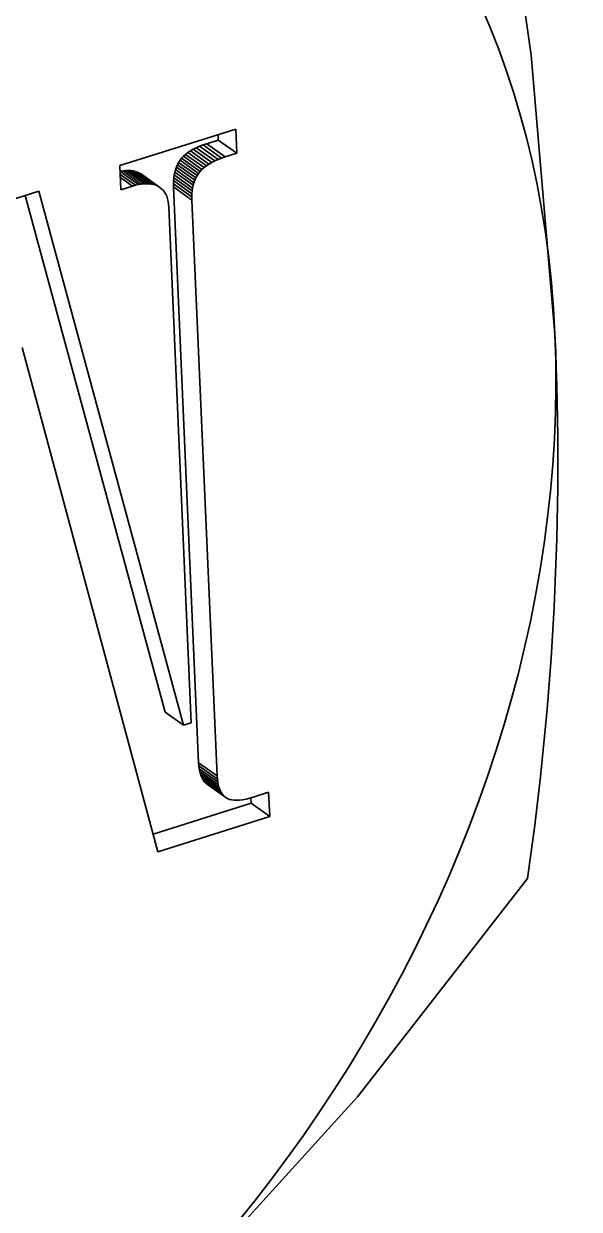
# Model space of a CAD drawing. Header units: millimetres. Extents: x 1333 to 129696, y -57210 to 105899.
# Drawn here: x 57142.793 to 57143.774, y 101197.205 to 101199.298 of the extents above; entities that cross this region are included whole.
import ezdxf

# ---------------------------------------------------------------- set-up
doc = ezdxf.new("R2010")
doc.units = ezdxf.units.MM
doc.header["$LTSCALE"] = 0.5

msp = doc.modelspace()

# ---------------------------------------------------------------- linework, layer by layer
at = {"color": 7, "lineweight": 35, "ltscale": 0.021434}
msp.add_line((57142.9628, 101199.0474), (57143.1672, 101199.1119), dxfattribs=at)
at = {"color": 7, "lineweight": 35, "ltscale": 0.00427}
msp.add_line((57143.1672, 101199.1119), (57143.1691, 101199.0692), dxfattribs=at)
at = {"color": 7, "lineweight": 35, "ltscale": 0.002144}
for p, q in [((57143.1364, 101199.0925), (57143.116, 101199.086)), ((57143.1691, 101199.0692), (57143.1486, 101199.0628))]:
    msp.add_line(p, q, dxfattribs=at)
at = {"color": 7, "lineweight": 35, "ltscale": 0.000956917}
msp.add_line((57143.136, 101199.102), (57143.1364, 101199.0925), dxfattribs=at)
at = {"color": 7, "lineweight": 35, "ltscale": 0.004008}
for p, q in [((57143.1691, 101199.0692), (57143.1364, 101199.0925)), ((57143.1247, 101199.0529), (57143.0921, 101199.0762)), ((57143.1301, 101199.0556), (57143.0974, 101199.0788)), ((57143.1359, 101199.0582), (57143.1032, 101199.0814)), ((57143.1015, 101199.0335), (57143.0689, 101199.0567)), ((57143.1044, 101199.0371), (57143.0717, 101199.0604)), ((57143.1076, 101199.0406), (57143.0749, 101199.0638)), ((57143.1113, 101199.0439), (57143.0786, 101199.0672)), ((57142.9956, 101199.0139), (57142.9629, 101199.0371)), ((57143.0185, 101199.0147), (57142.9859, 101199.0379)), ((57143.0225, 101199.0138), (57142.9899, 101199.037)), ((57143.0264, 101199.0125), (57142.9937, 101199.0358)), ((57143.03, 101199.0109), (57142.9973, 101199.0342)), ((57143.0911, 101199.0077), (57143.0584, 101199.031)), ((57143.0921, 101199.0125), (57143.0594, 101199.0357)), ((57143.0934, 101199.0171), (57143.0607, 101199.0403)), ((57143.095, 101199.0215), (57143.0624, 101199.0447)), ((57143.0898, 101198.9975), (57143.0572, 101199.0208)), ((57143.0751, 101198.0595), (57143.0425, 101198.0828)), ((57143.1343, 101197.9701), (57143.1016, 101197.9934)), ((57143.1353, 101197.9595), (57143.1026, 101197.9827)), ((57143.1362, 101197.9547), (57143.1036, 101197.978)), ((57143.1446, 101197.9365), (57143.1119, 101197.9597)), ((57143.2272, 101197.8985), (57143.1946, 101197.9218))]:
    msp.add_line(p, q, dxfattribs=at)
at = {"color": 7, "lineweight": 35, "ltscale": 0.000512369}
msp.add_line((57143.0826, 101199.0703), (57143.0786, 101199.0672), dxfattribs=at)
at = {"color": 7, "lineweight": 35, "ltscale": 0.000542546}
for p, q in [((57143.0871, 101199.0733), (57143.0826, 101199.0703)), ((57143.1198, 101199.0501), (57143.1153, 101199.0471))]:
    msp.add_line(p, q, dxfattribs=at)
at = {"color": 7, "lineweight": 35, "ltscale": 0.004009}
for p, q in [((57143.1153, 101199.0471), (57143.0826, 101199.0703)), ((57143.1198, 101199.0501), (57143.0871, 101199.0733)), ((57143.142, 101199.0605), (57143.1094, 101199.0838)), ((57143.1486, 101199.0628), (57143.116, 101199.086)), ((57143.0969, 101199.0257), (57143.0643, 101199.0489)), ((57143.099, 101199.0297), (57143.0664, 101199.0529)), ((57143.0005, 101199.0147), (57142.9679, 101199.038)), ((57143.0054, 101199.0152), (57142.9727, 101199.0385)), ((57143.0099, 101199.0154), (57142.9773, 101199.0387)), ((57143.0143, 101199.0152), (57142.9817, 101199.0385)), ((57143.0896, 101198.9921), (57143.057, 101199.0154)), ((57143.0898, 101198.9865), (57143.0571, 101199.0098)), ((57143.0903, 101199.0027), (57143.0577, 101199.026)), ((57143.1347, 101197.9646), (57143.102, 101197.9879)), ((57143.1374, 101197.9503), (57143.1047, 101197.9736)), ((57143.1388, 101197.9463), (57143.1061, 101197.9695)), ((57143.1404, 101197.9426), (57143.1078, 101197.9659)), ((57143.1424, 101197.9394), (57143.1097, 101197.9626)), ((57143.1471, 101197.9339), (57143.1144, 101197.9572)), ((57143.1498, 101197.9318), (57143.1171, 101197.955))]:
    msp.add_line(p, q, dxfattribs=at)
at = {"color": 7, "lineweight": 35, "ltscale": 0.000570058}
msp.add_line((57143.0921, 101199.0762), (57143.0871, 101199.0733), dxfattribs=at)
at = {"color": 7, "lineweight": 35, "ltscale": 0.000595054}
for p, q in [((57143.0974, 101199.0788), (57143.0921, 101199.0762)), ((57143.1301, 101199.0556), (57143.1247, 101199.0529))]:
    msp.add_line(p, q, dxfattribs=at)
at = {"color": 7, "lineweight": 35, "ltscale": 0.000633357}
msp.add_line((57143.1032, 101199.0814), (57143.0974, 101199.0788), dxfattribs=at)
at = {"color": 7, "lineweight": 35, "ltscale": 0.000660817}
msp.add_line((57143.1094, 101199.0838), (57143.1032, 101199.0814), dxfattribs=at)
at = {"color": 7, "lineweight": 35, "ltscale": 0.000695807}
for p, q in [((57143.116, 101199.086), (57143.1094, 101199.0838)), ((57143.1486, 101199.0628), (57143.142, 101199.0605))]:
    msp.add_line(p, q, dxfattribs=at)
at = {"color": 7, "lineweight": 35, "ltscale": 0.000460998}
msp.add_line((57143.0643, 101199.0489), (57143.0624, 101199.0447), dxfattribs=at)
at = {"color": 7, "lineweight": 35, "ltscale": 0.000453276}
for p, q in [((57143.0664, 101199.0529), (57143.0643, 101199.0489)), ((57143.099, 101199.0297), (57143.0969, 101199.0257))]:
    msp.add_line(p, q, dxfattribs=at)
at = {"color": 7, "lineweight": 35, "ltscale": 0.00045495}
msp.add_line((57143.0689, 101199.0567), (57143.0664, 101199.0529), dxfattribs=at)
at = {"color": 7, "lineweight": 35, "ltscale": 0.000459033}
msp.add_line((57143.0717, 101199.0604), (57143.0689, 101199.0567), dxfattribs=at)
at = {"color": 7, "lineweight": 35, "ltscale": 0.000474497}
for p, q in [((57143.0749, 101199.0638), (57143.0717, 101199.0604)), ((57143.1076, 101199.0406), (57143.1044, 101199.0371))]:
    msp.add_line(p, q, dxfattribs=at)
at = {"color": 7, "lineweight": 35, "ltscale": 0.000493708}
for p, q in [((57143.0786, 101199.0672), (57143.0749, 101199.0638)), ((57143.1113, 101199.0439), (57143.1076, 101199.0406))]:
    msp.add_line(p, q, dxfattribs=at)
at = {"color": 7, "lineweight": 35, "ltscale": 0.000570819}
msp.add_line((57143.1247, 101199.0529), (57143.1198, 101199.0501), dxfattribs=at)
at = {"color": 7, "lineweight": 35, "ltscale": 0.000633051}
msp.add_line((57143.1359, 101199.0582), (57143.1301, 101199.0556), dxfattribs=at)
at = {"color": 7, "lineweight": 35, "ltscale": 0.000660542}
msp.add_line((57143.142, 101199.0605), (57143.1359, 101199.0582), dxfattribs=at)
at = {"color": 7, "lineweight": 35, "ltscale": 0.004271}
msp.add_line((57142.9646, 101199.0047), (57142.9628, 101199.0474), dxfattribs=at)
at = {"color": 7, "lineweight": 35, "ltscale": 0.000501715}
msp.add_line((57142.9679, 101199.038), (57142.9629, 101199.0371), dxfattribs=at)
at = {"color": 7, "lineweight": 35, "ltscale": 0.003313}
msp.add_line((57142.9904, 101199.0127), (57142.9634, 101199.0319), dxfattribs=at)
at = {"color": 7, "lineweight": 35, "ltscale": 0.0004848}
for p, q in [((57142.9727, 101199.0385), (57142.9679, 101199.038)), ((57143.0054, 101199.0152), (57143.0005, 101199.0147))]:
    msp.add_line(p, q, dxfattribs=at)
at = {"color": 7, "lineweight": 35, "ltscale": 0.000458018}
for p, q in [((57142.9773, 101199.0387), (57142.9727, 101199.0385)), ((57143.0099, 101199.0154), (57143.0054, 101199.0152))]:
    msp.add_line(p, q, dxfattribs=at)
at = {"color": 7, "lineweight": 35, "ltscale": 0.000439901}
for p, q in [((57142.9817, 101199.0385), (57142.9773, 101199.0387)), ((57143.0143, 101199.0152), (57143.0099, 101199.0154))]:
    msp.add_line(p, q, dxfattribs=at)
at = {"color": 7, "lineweight": 35, "ltscale": 0.000424809}
msp.add_line((57142.9859, 101199.0379), (57142.9817, 101199.0385), dxfattribs=at)
at = {"color": 7, "lineweight": 35, "ltscale": 0.000406647}
for p, q in [((57142.9899, 101199.037), (57142.9859, 101199.0379)), ((57143.0225, 101199.0138), (57143.0185, 101199.0147))]:
    msp.add_line(p, q, dxfattribs=at)
at = {"color": 7, "lineweight": 35, "ltscale": 0.000404131}
for p, q in [((57142.9937, 101199.0358), (57142.9899, 101199.037)), ((57143.0264, 101199.0125), (57143.0225, 101199.0138))]:
    msp.add_line(p, q, dxfattribs=at)
at = {"color": 7, "lineweight": 35, "ltscale": 0.000393831}
for p, q in [((57142.9973, 101199.0342), (57142.9937, 101199.0358)), ((57143.03, 101199.0109), (57143.0264, 101199.0125))]:
    msp.add_line(p, q, dxfattribs=at)
at = {"color": 7, "lineweight": 35, "ltscale": 0.000394424}
msp.add_line((57143.0007, 101199.0322), (57142.9973, 101199.0342), dxfattribs=at)
at = {"color": 7, "lineweight": 35, "ltscale": 0.004004}
msp.add_line((57143.0333, 101199.0089), (57143.0007, 101199.0322), dxfattribs=at)
at = {"color": 7, "lineweight": 35, "ltscale": 0.000504309}
msp.add_line((57143.0584, 101199.031), (57143.0577, 101199.026), dxfattribs=at)
at = {"color": 7, "lineweight": 35, "ltscale": 0.000490232}
for p, q in [((57143.0594, 101199.0357), (57143.0584, 101199.031)), ((57143.0921, 101199.0125), (57143.0911, 101199.0077))]:
    msp.add_line(p, q, dxfattribs=at)
at = {"color": 7, "lineweight": 35, "ltscale": 0.000476839}
for p, q in [((57143.0607, 101199.0403), (57143.0594, 101199.0357)), ((57143.0934, 101199.0171), (57143.0921, 101199.0125))]:
    msp.add_line(p, q, dxfattribs=at)
at = {"color": 7, "lineweight": 35, "ltscale": 0.000470051}
for p, q in [((57143.0624, 101199.0447), (57143.0607, 101199.0403)), ((57143.095, 101199.0215), (57143.0934, 101199.0171))]:
    msp.add_line(p, q, dxfattribs=at)
at = {"color": 7, "lineweight": 35, "ltscale": 0.000456225}
msp.add_line((57143.1015, 101199.0335), (57143.099, 101199.0297), dxfattribs=at)
at = {"color": 7, "lineweight": 35, "ltscale": 0.00045843}
msp.add_line((57143.1044, 101199.0371), (57143.1015, 101199.0335), dxfattribs=at)
at = {"color": 7, "lineweight": 35, "ltscale": 0.000511898}
msp.add_line((57143.1153, 101199.0471), (57143.1113, 101199.0439), dxfattribs=at)
at = {"color": 7, "lineweight": 35, "ltscale": 0.002623}
msp.add_line((57142.985, 101199.0112), (57142.9637, 101199.0264), dxfattribs=at)
at = {"color": 7, "lineweight": 35, "ltscale": 0.002138}
msp.add_line((57142.985, 101199.0112), (57142.9646, 101199.0047), dxfattribs=at)
at = {"color": 7, "lineweight": 35, "ltscale": 0.000558782}
msp.add_line((57142.9904, 101199.0127), (57142.985, 101199.0112), dxfattribs=at)
at = {"color": 7, "lineweight": 35, "ltscale": 0.000532619}
msp.add_line((57142.9956, 101199.0139), (57142.9904, 101199.0127), dxfattribs=at)
at = {"color": 7, "lineweight": 35, "ltscale": 0.000501457}
msp.add_line((57143.0005, 101199.0147), (57142.9956, 101199.0139), dxfattribs=at)
at = {"color": 7, "lineweight": 35, "ltscale": 0.00042471}
msp.add_line((57143.0185, 101199.0147), (57143.0143, 101199.0152), dxfattribs=at)
at = {"color": 7, "lineweight": 35, "ltscale": 0.000389533}
msp.add_line((57143.0333, 101199.0089), (57143.03, 101199.0109), dxfattribs=at)
at = {"color": 7, "lineweight": 35, "ltscale": 0.000385163}
msp.add_line((57143.0364, 101199.0066), (57143.0333, 101199.0089), dxfattribs=at)
at = {"color": 7, "lineweight": 35, "ltscale": 0.000388425}
msp.add_line((57143.0391, 101199.0039), (57143.0364, 101199.0066), dxfattribs=at)
at = {"color": 7, "lineweight": 35, "ltscale": 0.000538946}
msp.add_line((57143.0572, 101199.0208), (57143.057, 101199.0154), dxfattribs=at)
at = {"color": 7, "lineweight": 35, "ltscale": 0.000558605}
for p, q in [((57143.057, 101199.0154), (57143.0571, 101199.0098)), ((57143.0896, 101198.9921), (57143.0898, 101198.9865))]:
    msp.add_line(p, q, dxfattribs=at)
at = {"color": 7, "lineweight": 35, "ltscale": 0.101742}
msp.add_line((57143.0571, 101199.0098), (57143.1016, 101197.9934), dxfattribs=at)
at = {"color": 7, "lineweight": 35, "ltscale": 0.000521092}
msp.add_line((57143.0577, 101199.026), (57143.0572, 101199.0208), dxfattribs=at)
at = {"color": 7, "lineweight": 35, "ltscale": 0.000505064}
msp.add_line((57143.0911, 101199.0077), (57143.0903, 101199.0027), dxfattribs=at)
at = {"color": 7, "lineweight": 35, "ltscale": 0.000460302}
msp.add_line((57143.0969, 101199.0257), (57143.095, 101199.0215), dxfattribs=at)
at = {"color": 7, "lineweight": 35, "ltscale": 0.004288}
msp.add_line((57142.7787, 101198.9893), (57142.8196, 101199.0022), dxfattribs=at)
at = {"color": 7, "lineweight": 35, "ltscale": 0.094467}
msp.add_line((57142.7954, 101198.9946), (57143.0425, 101198.0828), dxfattribs=at)
at = {"color": 7, "lineweight": 35, "ltscale": 0.09767}
msp.add_line((57142.8196, 101199.0022), (57143.0751, 101198.0595), dxfattribs=at)
at = {"color": 7, "lineweight": 35, "ltscale": 0.000394291}
msp.add_line((57143.0415, 101199.0007), (57143.0391, 101199.0039), dxfattribs=at)
at = {"color": 7, "lineweight": 35, "ltscale": 0.000405967}
msp.add_line((57143.0435, 101198.9972), (57143.0415, 101199.0007), dxfattribs=at)
at = {"color": 7, "lineweight": 35, "ltscale": 0.000430246}
msp.add_line((57143.0453, 101198.9933), (57143.0435, 101198.9972), dxfattribs=at)
at = {"color": 7, "lineweight": 35, "ltscale": 0.000454069}
msp.add_line((57143.0467, 101198.9889), (57143.0453, 101198.9933), dxfattribs=at)
at = {"color": 7, "lineweight": 35, "ltscale": 0.000481288}
msp.add_line((57143.0477, 101198.9842), (57143.0467, 101198.9889), dxfattribs=at)
at = {"color": 7, "lineweight": 35, "ltscale": 0.000539709}
msp.add_line((57143.0898, 101198.9975), (57143.0896, 101198.9921), dxfattribs=at)
at = {"color": 7, "lineweight": 35, "ltscale": 0.000520332}
msp.add_line((57143.0903, 101199.0027), (57143.0898, 101198.9975), dxfattribs=at)
at = {"color": 7, "lineweight": 35, "ltscale": 0.101741}
msp.add_line((57143.0898, 101198.9865), (57143.1343, 101197.9701), dxfattribs=at)
at = {"color": 7, "lineweight": 35, "ltscale": 0.000515635}
msp.add_line((57143.0484, 101198.9791), (57143.0477, 101198.9842), dxfattribs=at)
at = {"color": 7, "lineweight": 35, "ltscale": 0.000550215}
msp.add_line((57143.0489, 101198.9737), (57143.0484, 101198.9791), dxfattribs=at)
at = {"color": 7, "lineweight": 35, "ltscale": 0.091071}
msp.add_line((57143.0887, 101198.0638), (57143.0489, 101198.9737), dxfattribs=at)
at = {"color": 7, "lineweight": 35, "ltscale": 0.092172}
msp.add_line((57143.0296, 101197.8362), (57142.7903, 101198.7263), dxfattribs=at)
at = {"color": 7, "lineweight": 35, "ltscale": 0.001427}
msp.add_line((57143.0751, 101198.0595), (57143.0887, 101198.0638), dxfattribs=at)
at = {"color": 7, "lineweight": 35, "ltscale": 0.000550975}
msp.add_line((57143.1016, 101197.9934), (57143.102, 101197.9879), dxfattribs=at)
at = {"color": 7, "lineweight": 35, "ltscale": 0.000517073}
msp.add_line((57143.102, 101197.9879), (57143.1026, 101197.9827), dxfattribs=at)
at = {"color": 7, "lineweight": 35, "ltscale": 0.000485547}
msp.add_line((57143.1026, 101197.9827), (57143.1036, 101197.978), dxfattribs=at)
at = {"color": 7, "lineweight": 35, "ltscale": 0.000453022}
msp.add_line((57143.1036, 101197.978), (57143.1047, 101197.9736), dxfattribs=at)
at = {"color": 7, "lineweight": 35, "ltscale": 0.000426592}
for p, q in [((57143.1047, 101197.9736), (57143.1061, 101197.9695)), ((57143.1374, 101197.9503), (57143.1388, 101197.9463))]:
    msp.add_line(p, q, dxfattribs=at)
at = {"color": 7, "lineweight": 35, "ltscale": 0.000400191}
for p, q in [((57143.1061, 101197.9695), (57143.1078, 101197.9659)), ((57143.1388, 101197.9463), (57143.1404, 101197.9426))]:
    msp.add_line(p, q, dxfattribs=at)
at = {"color": 7, "lineweight": 35, "ltscale": 0.000381802}
for p, q in [((57143.1078, 101197.9659), (57143.1097, 101197.9626)), ((57143.1404, 101197.9426), (57143.1424, 101197.9394))]:
    msp.add_line(p, q, dxfattribs=at)
at = {"color": 7, "lineweight": 35, "ltscale": 0.000364382}
msp.add_line((57143.1097, 101197.9626), (57143.1119, 101197.9597), dxfattribs=at)
at = {"color": 7, "lineweight": 35, "ltscale": 0.000551736}
msp.add_line((57143.1343, 101197.9701), (57143.1347, 101197.9646), dxfattribs=at)
at = {"color": 7, "lineweight": 35, "ltscale": 0.000516316}
msp.add_line((57143.1347, 101197.9646), (57143.1353, 101197.9595), dxfattribs=at)
at = {"color": 7, "lineweight": 35, "ltscale": 0.000356606}
msp.add_line((57143.1119, 101197.9597), (57143.1144, 101197.9572), dxfattribs=at)
at = {"color": 7, "lineweight": 35, "ltscale": 0.000345065}
for p, q in [((57143.1144, 101197.9572), (57143.1171, 101197.955)), ((57143.1471, 101197.9339), (57143.1498, 101197.9318))]:
    msp.add_line(p, q, dxfattribs=at)
at = {"color": 7, "lineweight": 35, "ltscale": 0.000484797}
msp.add_line((57143.1353, 101197.9595), (57143.1362, 101197.9547), dxfattribs=at)
at = {"color": 7, "lineweight": 35, "ltscale": 0.000454497}
msp.add_line((57143.1362, 101197.9547), (57143.1374, 101197.9503), dxfattribs=at)
at = {"color": 7, "lineweight": 35, "ltscale": 0.000363774}
msp.add_line((57143.1424, 101197.9394), (57143.1446, 101197.9365), dxfattribs=at)
at = {"color": 7, "lineweight": 35, "ltscale": 0.002855}
msp.add_line((57143.1981, 101197.9326), (57143.2253, 101197.9412), dxfattribs=at)
at = {"color": 7, "lineweight": 35, "ltscale": 0.004268}
msp.add_line((57143.2253, 101197.9412), (57143.2272, 101197.8985), dxfattribs=at)
at = {"color": 7, "lineweight": 35, "ltscale": 0.01817}
msp.add_line((57143.1946, 101197.9218), (57143.0213, 101197.8671), dxfattribs=at)
at = {"color": 7, "lineweight": 35, "ltscale": 0.00035715}
msp.add_line((57143.1446, 101197.9365), (57143.1471, 101197.9339), dxfattribs=at)
at = {"color": 7, "lineweight": 35, "ltscale": 0.000352792}
msp.add_line((57143.1498, 101197.9318), (57143.1528, 101197.93), dxfattribs=at)
at = {"color": 7, "lineweight": 35, "ltscale": 0.000373745}
msp.add_line((57143.1528, 101197.93), (57143.1563, 101197.9286), dxfattribs=at)
at = {"color": 7, "lineweight": 35, "ltscale": 0.000396171}
msp.add_line((57143.1563, 101197.9286), (57143.1601, 101197.9277), dxfattribs=at)
at = {"color": 7, "lineweight": 35, "ltscale": 0.000424515}
msp.add_line((57143.1601, 101197.9277), (57143.1644, 101197.9271), dxfattribs=at)
at = {"color": 7, "lineweight": 35, "ltscale": 0.000464028}
msp.add_line((57143.1644, 101197.9271), (57143.169, 101197.927), dxfattribs=at)
at = {"color": 7, "lineweight": 35, "ltscale": 0.000501327}
msp.add_line((57143.169, 101197.927), (57143.174, 101197.9273), dxfattribs=at)
at = {"color": 7, "lineweight": 35, "ltscale": 0.000547729}
msp.add_line((57143.174, 101197.9273), (57143.1794, 101197.928), dxfattribs=at)
at = {"color": 7, "lineweight": 35, "ltscale": 0.000596718}
msp.add_line((57143.1794, 101197.928), (57143.1853, 101197.9291), dxfattribs=at)
at = {"color": 7, "lineweight": 35, "ltscale": 0.000640804}
msp.add_line((57143.1853, 101197.9291), (57143.1915, 101197.9306), dxfattribs=at)
at = {"color": 7, "lineweight": 35, "ltscale": 0.00068729}
msp.add_line((57143.1915, 101197.9306), (57143.1981, 101197.9326), dxfattribs=at)
at = {"color": 7, "lineweight": 35, "ltscale": 0.000965301}
msp.add_line((57143.1941, 101197.9314), (57143.1946, 101197.9218), dxfattribs=at)
at = {"color": 7, "lineweight": 35, "ltscale": 0.020723}
msp.add_line((57143.2272, 101197.8985), (57143.0296, 101197.8362), dxfattribs=at)
at = {"color": 7, "lineweight": 35}
for points in [[(57143.5923, 101199.8432), (57143.6486, 101199.5224), (57143.6885, 101199.2425), (57143.7308, 101198.7496)], [(57143.6822, 101197.7892), (57143.3822, 101197.4036), (57143.0939, 101197.0861), (57142.7917, 101196.8012), (57142.4482, 101196.5235), (57142.0235, 101196.2263)]]:
    msp.add_lwpolyline(points, dxfattribs=at)
msp.add_arc((57138.6713, 101198.5247), 5.0645, 351.649, 2.5448, dxfattribs=at)
msp.add_ellipse((57142.0271, 101198.2121), major_axis=(1.16, 1.6292), ratio=0.767269, start_param=2.36449, end_param=8.647675, dxfattribs=at)

doc.saveas('drawing.dxf')
